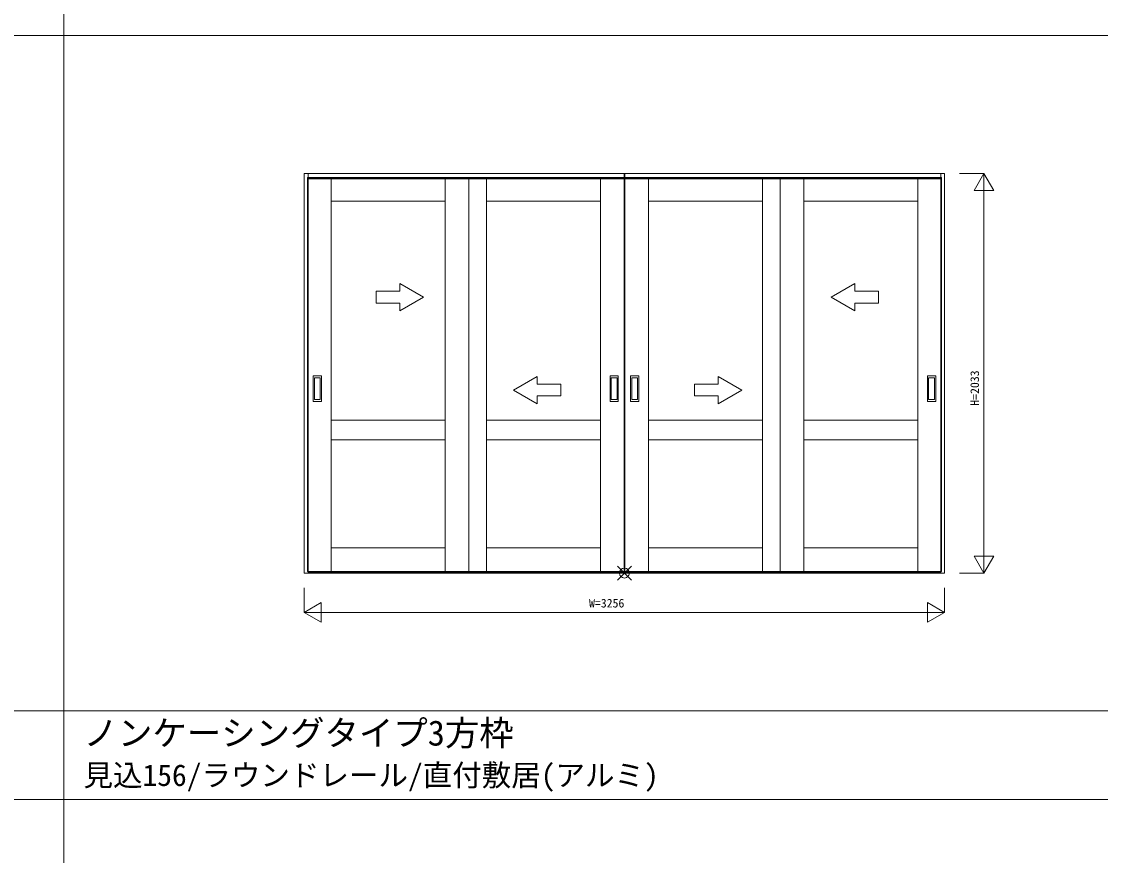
# Model space of a CAD drawing. Units: millimetres, scale not verified. Extents: x -14341 to 14341, y -10000 to 10000.
# Drawn here: x -8855 to -3370, y -4240 to 1 of the extents above; entities that cross this region are included whole.
import ezdxf
from ezdxf.enums import TextEntityAlignment as Align

# ---------------------------------------------------------------- set-up
doc = ezdxf.new("R2010")
doc.units = ezdxf.units.MM
doc.header["$LTSCALE"] = 50
doc.layers.add('0-0_0', color=7, linetype='Continuous')
for name, color, linetype, lineweight in [('0-1_YKK_F1', 7, 'Continuous', 18), ('0-2_YKK_IN', 1, 'Continuous', 18), ('0-3_YKK_A1', 4, 'Continuous', 18), ('0-4_YKK_N1', 2, 'Continuous', 18)]:
    doc.layers.add(name, color=color, linetype=linetype, lineweight=lineweight)
doc.styles.add('ＭＳ ゴシック', font='')
doc.styles.get('ＭＳ ゴシック').set_extended_font_data('MS Gothic')

msp = doc.modelspace()

# ---------------------------------------------------------------- linework, layer by layer
at = {"layer": '0-1_YKK_F1'}
for p, q in [((-8640.51, -10000), (-8640.51, 9500)), ((-14340.51, -70), (14159.49, -70)), ((-14340.51, -3505), (14159.49, -3505)), ((-14340.51, -3955), (14159.49, -3955))]:
    msp.add_line(p, q, dxfattribs=at)
at = {"layer": '0-2_YKK_IN'}
for p, q in [((-5825.86, -2839.36), (-5755.15, -2768.64)), ((-5825.86, -2768.64), (-5755.15, -2839.36))]:
    msp.add_line(p, q, dxfattribs=at)
msp.add_circle((-5790.51, -2804), 25, dxfattribs=at)
at = {"layer": '0-3_YKK_A1'}
for p, q in [((-7418.51, -2804), (-7418.51, -771)), ((-4162.51, -771), (-7418.51, -771)), ((-7398.51, -771), (-7398.51, -801)), ((-7398.51, -795), (-5792.51, -795)), ((-7398.51, -798), (-5792.51, -798)), ((-7398.51, -2800), (-7398.51, -801)), ((-5792.51, -771), (-5792.51, -2796)), ((-5788.51, -771), (-5788.51, -2796)), ((-5788.51, -795), (-4182.51, -795)), ((-5788.51, -798), (-4182.51, -798)), ((-4182.51, -771), (-4182.51, -801)), ((-4182.51, -2800), (-4182.51, -801)), ((-4162.51, -2804), (-4162.51, -771)), ((-6812.01, -1400.5), (-6932.01, -1331.22)), ((-6932.01, -1370.5), (-6932.01, -1331.22)), ((-4739.01, -1400.5), (-4619.01, -1331.22)), ((-4619.01, -1370.5), (-4619.01, -1331.22)), ((-6812.01, -1400.5), (-6932.01, -1469.78)), ((-4739.01, -1400.5), (-4619.01, -1469.78)), ((-6932.01, -1469.78), (-6932.01, -1430.5)), ((-4619.01, -1469.78), (-4619.01, -1430.5)), ((-7373.01, -1930), (-7373.01, -1802)), ((-7332.01, -1801), (-7372.01, -1801)), ((-7331.01, -1930), (-7331.01, -1802)), ((-6354.01, -1873.04), (-6234.01, -1803.76)), ((-6234.01, -1843.04), (-6234.01, -1803.76)), ((-5863.51, -1930), (-5863.51, -1802)), ((-5862.51, -1801), (-5822.51, -1801)), ((-5821.51, -1930), (-5821.51, -1802)), ((-5759.51, -1930), (-5759.51, -1802)), ((-5718.51, -1801), (-5758.51, -1801)), ((-5717.51, -1930), (-5717.51, -1802)), ((-5194.01, -1873.04), (-5314.01, -1803.76)), ((-5314.01, -1843.04), (-5314.01, -1803.76)), ((-4250.01, -1930), (-4250.01, -1802)), ((-4249.01, -1801), (-4209.01, -1801)), ((-4208.01, -1930), (-4208.01, -1802)), ((-7367.01, -1920), (-7367.01, -1812)), ((-7366.01, -1811), (-7338.01, -1811)), ((-7337.01, -1812), (-7337.01, -1920)), ((-5857.51, -1812), (-5857.51, -1920)), ((-5828.51, -1811), (-5856.51, -1811)), ((-5827.51, -1920), (-5827.51, -1812)), ((-5753.51, -1920), (-5753.51, -1812)), ((-5752.51, -1811), (-5724.51, -1811)), ((-5723.51, -1812), (-5723.51, -1920)), ((-4244.01, -1812), (-4244.01, -1920)), ((-4215.01, -1811), (-4243.01, -1811)), ((-4214.01, -1920), (-4214.01, -1812)), ((-6354.01, -1873.04), (-6234.01, -1942.32)), ((-6234.01, -1942.32), (-6234.01, -1903.04)), ((-5194.01, -1873.04), (-5314.01, -1942.32)), ((-5314.01, -1942.32), (-5314.01, -1903.04)), ((-7332.01, -1931), (-7372.01, -1931)), ((-7338.01, -1921), (-7366.01, -1921)), ((-5862.51, -1931), (-5822.51, -1931)), ((-5856.51, -1921), (-5828.51, -1921)), ((-5718.51, -1931), (-5758.51, -1931)), ((-5724.51, -1921), (-5752.51, -1921)), ((-4249.01, -1931), (-4209.01, -1931)), ((-4243.01, -1921), (-4215.01, -1921)), ((-7282.01, -2026), (-6702.01, -2026)), ((-6492.51, -2026), (-5912.51, -2026)), ((-5088.51, -2026), (-5668.51, -2026)), ((-4299.01, -2026), (-4879.01, -2026)), ((-6702.01, -2126), (-7282.01, -2126)), ((-5912.51, -2126), (-6492.51, -2126)), ((-5668.51, -2126), (-5088.51, -2126)), ((-4879.01, -2126), (-4299.01, -2126)), ((-7282.01, -2676), (-6702.01, -2676)), ((-6492.51, -2676), (-5912.51, -2676)), ((-5088.51, -2676), (-5668.51, -2676)), ((-4299.01, -2676), (-4879.01, -2676)), ((-6702.01, -2796), (-7282.01, -2796)), ((-6492.51, -2796), (-6582.01, -2796)), ((-5912.51, -2796), (-6492.51, -2796)), ((-5668.51, -2796), (-5088.51, -2796)), ((-5088.51, -2796), (-4999.01, -2796)), ((-4879.01, -2796), (-4299.01, -2796)), ((-4162.51, -2804), (-7418.51, -2804)), ((-7398.51, -2804), (-7398.51, -2800)), ((-4182.51, -2800), (-7398.51, -2800)), ((-4182.51, -2804), (-4182.51, -2800))]:
    msp.add_line(p, q, dxfattribs=at)
for points in [[(-7282.01, -2796), (-7402.01, -2796), (-7402.01, -792), (-7282.01, -792)], [(-6582.01, -2796), (-6702.01, -2796), (-6702.01, -792), (-6582.01, -792)], [(-4999.01, -2796), (-4879.01, -2796), (-4879.01, -792), (-4999.01, -792)], [(-4299.01, -2796), (-4179.01, -2796), (-4179.01, -792), (-4299.01, -792)]]:
    msp.add_lwpolyline(points, close=True, dxfattribs=at)
for points in [[(-6702.01, -912), (-7282.01, -912), (-7282.01, -792), (-6702.01, -792)], [(-6582.01, -792), (-6492.51, -792), (-6492.51, -2796)], [(-5912.51, -912), (-6492.51, -912), (-6492.51, -792), (-5912.51, -792)], [(-5792.51, -2796), (-5912.51, -2796), (-5912.51, -792), (-5792.51, -792)], [(-5788.51, -2796), (-5668.51, -2796), (-5668.51, -792), (-5788.51, -792)], [(-5668.51, -912), (-5088.51, -912), (-5088.51, -792), (-5668.51, -792)], [(-4999.01, -792), (-5088.51, -792), (-5088.51, -2796)], [(-4879.01, -912), (-4299.01, -912), (-4299.01, -792), (-4879.01, -792)], [(-6932.01, -1370.5), (-7052.01, -1370.5), (-7052.01, -1430.5), (-6932.01, -1430.5)], [(-4619.01, -1370.5), (-4499.01, -1370.5), (-4499.01, -1430.5), (-4619.01, -1430.5)], [(-6234.01, -1843.04), (-6114.01, -1843.04), (-6114.01, -1903.04), (-6234.01, -1903.04)], [(-5314.01, -1843.04), (-5434.01, -1843.04), (-5434.01, -1903.04), (-5314.01, -1903.04)]]:
    msp.add_lwpolyline(points, dxfattribs=at)
for centre, start, end in [((-7372.01, -1802), 90, 180), ((-7332.01, -1802), 0, 90), ((-5862.51, -1802), 90, 180), ((-5822.51, -1802), 0, 90), ((-5758.51, -1802), 90, 180), ((-5718.51, -1802), 0, 90), ((-4249.01, -1802), 90, 180), ((-4209.01, -1802), 0, 90), ((-7366.01, -1812), 90, 180), ((-7338.01, -1812), 0, 90), ((-5856.51, -1812), 90, 180), ((-5828.51, -1812), 360, 90), ((-5752.51, -1812), 90, 180), ((-5724.51, -1812), 0, 90), ((-4243.01, -1812), 90, 180), ((-4215.01, -1812), 360, 90), ((-7372.01, -1930), 180, 270), ((-7366.01, -1920), 180, 270), ((-7338.01, -1920), 270, 0), ((-7332.01, -1930), 270, 0), ((-5862.51, -1930), 180, 270), ((-5856.51, -1920), 180, 270), ((-5828.51, -1920), 270, 360), ((-5822.51, -1930), 270, 0), ((-5758.51, -1930), 180, 270), ((-5752.51, -1920), 180, 270), ((-5724.51, -1920), 270, 0), ((-5718.51, -1930), 270, 0), ((-4249.01, -1930), 180, 270), ((-4243.01, -1920), 180, 270), ((-4215.01, -1920), 270, 360), ((-4209.01, -1930), 270, 0)]:
    msp.add_arc(centre, 1, start, end, dxfattribs=at)
at = {"layer": '0-4_YKK_N1'}
for p, q in [((-4087.51, -771), (-3962.51, -771)), ((-3962.51, -771), (-3962.51, -2804)), ((-4012.51, -857.6), (-3912.51, -857.6)), ((-4012.51, -2717.4), (-3912.51, -2717.4)), ((-4087.51, -2804), (-3962.51, -2804)), ((-4162.51, -2879), (-4162.51, -3004)), ((-7418.51, -3004), (-7331.91, -2954)), ((-7331.91, -2954), (-7331.91, -3054)), ((-4249.11, -2954), (-4162.51, -3004)), ((-7418.51, -3004), (-7331.91, -3054))]:
    msp.add_line(p, q, dxfattribs=at)
for points in [[(-4012.51, -857.6), (-3962.51, -771), (-3912.51, -857.6)], [(-4012.51, -2717.4), (-3962.51, -2804), (-3912.51, -2717.4)], [(-7418.51, -2879), (-7418.51, -3004), (-4162.51, -3004)], [(-4249.11, -2954), (-4249.11, -3054), (-4162.51, -3004)]]:
    msp.add_lwpolyline(points, dxfattribs=at)

# ---------------------------------------------------------------- texts
at = {"layer": '0-0_0', "style": 'ＭＳ ゴシック'}
for s, height, p in [('ノンケーシングタイプ3方枠', 128.3, (-8540.51, -3719.88)), ('見込156/ラウンドレール/直付敷居(アルミ)', 110, (-8540.51, -3919.93))]:
    msp.add_text(s, height=height, dxfattribs=at).set_placement(p, align=Align.BOTTOM_LEFT)
at = {"layer": '0-4_YKK_N1', "color": 7, "style": 'ＭＳ ゴシック'}
msp.add_text('H=2033', height=43.99, rotation=90, dxfattribs=at).set_placement((-3974.51, -1952.5), align=Align.BOTTOM_LEFT)
msp.add_text('W=3256', height=43.99, dxfattribs=at).set_placement((-5970.51, -2992), align=Align.BOTTOM_LEFT)

doc.saveas('drawing.dxf')
